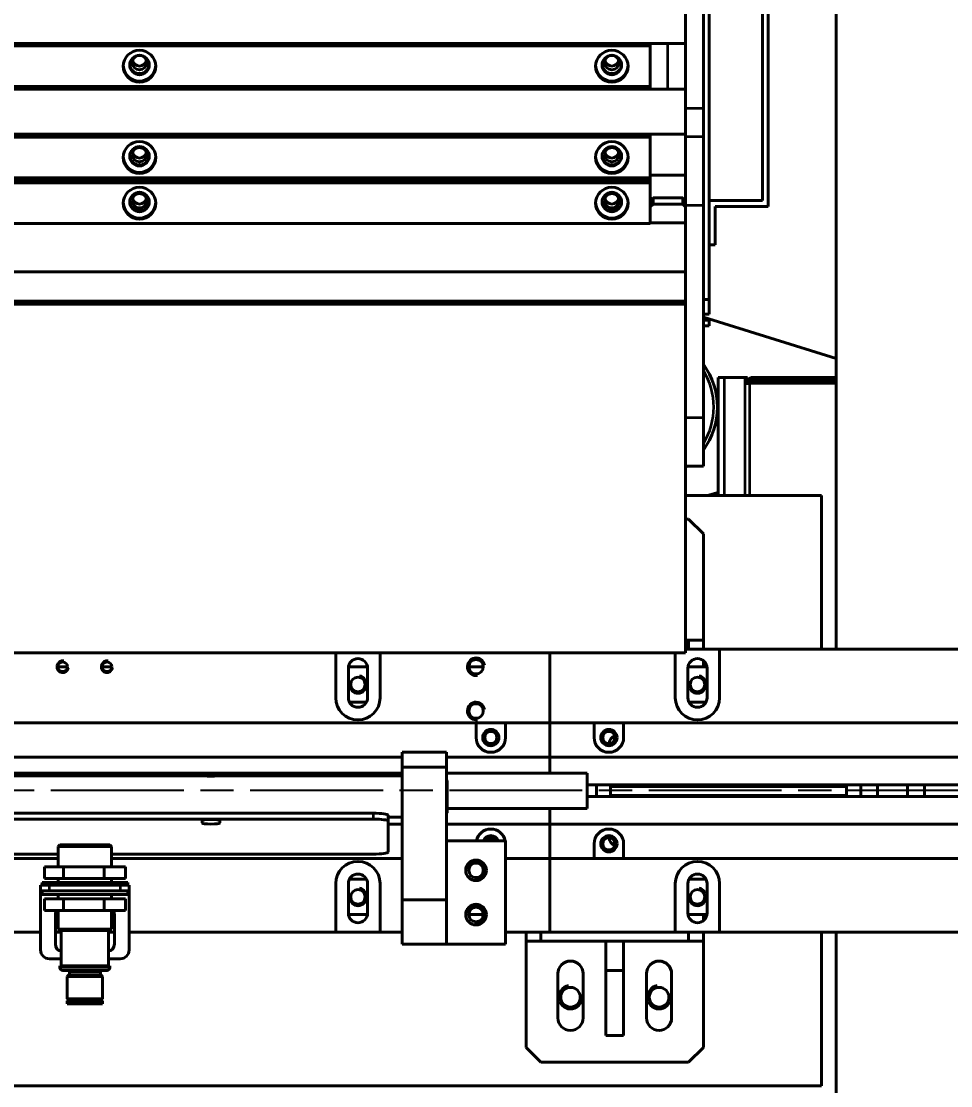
# Model space of a CAD drawing. Header units: millimetres. Extents: x 0 to 11890, y 0 to 8410.
# Drawn here: x 2717.8 to 3032.6, y 6089.6 to 6450.4 of the extents above; entities that cross this region are included whole.
import ezdxf

# ---------------------------------------------------------------- set-up
doc = ezdxf.new("R2010")
doc.units = ezdxf.units.MM
doc.header["$LTSCALE"] = 10
doc.linetypes.add('CHAIN', pattern=[0.3543, 0.2362, -0.0295, 0.0591, -0.0295])
for name, color, linetype, lineweight in [('가시적인 것(ISO)', 3, 'Continuous', 40), ('가시적인 좁은 것(ISO)', 3, 'Continuous', 35), ('중심선(ISO)', 1, 'Continuous', 25), ('치수(ISO)', 2, 'Continuous', 25)]:
    doc.layers.add(name, color=color, linetype=linetype, lineweight=lineweight)
doc.styles.add('치수 텍스트_PSTEK_POSCO', font='isocp.shx')
doc.dimstyles.new('치수_PSTEK_POSCO', dxfattribs={"dimscale": 10, "dimtxt": 3, "dimasz": 2, "dimexe": 2, "dimexo": 2.5, "dimgap": 1, "dimtad": 1, "dimrnd": 1e-08, "dimdsep": 46, "dimtxsty": '치수 텍스트_PSTEK_POSCO', "dimcen": 0.09, "dimdle": 10, "dimclrd": 7, "dimclre": 7, "dimclrt": 2, "dimadec": 1, "dimazin": 2, "dimtfac": 1, "dimtmove": 0, "dimatfit": 3, "dimfxl": 0, "dimtolj": 1, "dimlwd": -1, "dimlwe": -1, "dimarcsym": 0})

# ---------------------------------------------------------------- blocks, each defined once
blk = doc.blocks.new('*D33')
at = {"layer": 'Defpoints', "color": 0}
for p in [(2184.83, 7619.6), (8116.83, 6944.6), (2184.83, 6219.6)]:
    blk.add_point(p, dxfattribs=at)
at = {"layer": '치수(ISO)', "color": 7}
for p, q in [((2184.83, 6269.6), (2184.83, 7659.6)), ((8116.83, 6994.6), (8116.83, 7659.6)), ((8076.83, 7619.6), (2224.83, 7619.6))]:
    blk.add_line(p, q, dxfattribs=at)
for points in [[(2224.83, 7626.26), (2224.83, 7612.93), (2184.83, 7619.6)], [(8076.83, 7626.26), (8076.83, 7612.93), (8116.83, 7619.6)]]:
    blk.add_solid(points, dxfattribs=at)
at = {"layer": '치수(ISO)', "color": 2, "insert": (5073.92, 7669.62), "char_height": 60, "attachment_point": 4, "style": '치수 텍스트_PSTEK_POSCO'}
blk.add_mtext('\\A1;5932', dxfattribs=at)
blk = doc.blocks.new('*D36')
at = {"layer": 'Defpoints', "color": 0}
for p in [(2184.83, 6147.6), (4568.33, 5027.6), (4568.33, 4750.47)]:
    blk.add_point(p, dxfattribs=at)
at = {"layer": '치수(ISO)', "color": 7}
for p, q in [((2184.83, 6097.6), (2184.83, 4710.47)), ((4568.33, 4977.6), (4568.33, 4710.47)), ((2224.83, 4750.47), (4528.33, 4750.47))]:
    blk.add_line(p, q, dxfattribs=at)
for points in [[(2224.83, 4757.14), (2224.83, 4743.8), (2184.83, 4750.47)], [(4528.33, 4757.14), (4528.33, 4743.8), (4568.33, 4750.47)]]:
    blk.add_solid(points, dxfattribs=at)
at = {"layer": '치수(ISO)', "color": 2, "insert": (3269.57, 4800.48), "char_height": 60, "attachment_point": 4, "style": '치수 텍스트_PSTEK_POSCO'}
blk.add_mtext('\\A1;2383.5', dxfattribs=at)
blk = doc.blocks.new('*D38')
at = {"layer": 'Defpoints', "color": 0}
for p in [(1765.95, 6579.6), (2998.83, 6579.6), (2543.83, 5809.6)]:
    blk.add_point(p, dxfattribs=at)
at = {"layer": '치수(ISO)', "color": 7}
for p, q in [((2948.83, 6579.6), (1725.95, 6579.6)), ((1765.95, 5849.6), (1765.95, 6539.6))]:
    blk.add_line(p, q, dxfattribs=at)
for points in [[(1759.28, 6539.6), (1772.61, 6539.6), (1765.95, 6579.6)], [(1759.28, 5849.6), (1772.61, 5849.6), (1765.95, 5809.6)]]:
    blk.add_solid(points, dxfattribs=at)
at = {"layer": '치수(ISO)', "color": 2, "insert": (1715.95, 6140.57), "char_height": 60, "attachment_point": 4, "rotation": 90, "style": '치수 텍스트_PSTEK_POSCO'}
blk.add_mtext('\\A1;770', dxfattribs=at)
blk = doc.blocks.new('*D39')
at = {"layer": 'Defpoints', "color": 0}
for p in [(2406.83, 7439.6), (1606.83, 5027.6), (4228.33, 5027.6)]:
    blk.add_point(p, dxfattribs=at)
at = {"layer": '치수(ISO)', "color": 7}
for p, q in [((2356.83, 7439.6), (1566.83, 7439.6)), ((1606.83, 7399.6), (1606.83, 5067.6)), ((4178.33, 5027.6), (1566.83, 5027.6))]:
    blk.add_line(p, q, dxfattribs=at)
for points in [[(1600.16, 7399.6), (1613.49, 7399.6), (1606.83, 7439.6)], [(1600.16, 5067.6), (1613.49, 5067.6), (1606.83, 5027.6)]]:
    blk.add_solid(points, dxfattribs=at)
at = {"layer": '치수(ISO)', "color": 2, "insert": (1556.82, 6159.03), "char_height": 60, "attachment_point": 4, "rotation": 90, "style": '치수 텍스트_PSTEK_POSCO'}
blk.add_mtext('\\A1;2412', dxfattribs=at)
blk = doc.blocks.new('*D40')
at = {"layer": 'Defpoints', "color": 0}
for p in [(1930.09, 6189.6), (2082.05, 6189.6), (3210.83, 4301.59)]:
    blk.add_point(p, dxfattribs=at)
at = {"layer": '치수(ISO)', "color": 7}
for p, q in [((2032.05, 6189.6), (1890.09, 6189.6)), ((1930.09, 4341.59), (1930.09, 6149.6)), ((3160.83, 4301.59), (1890.09, 4301.59))]:
    blk.add_line(p, q, dxfattribs=at)
for points in [[(1923.42, 6149.6), (1936.76, 6149.6), (1930.09, 6189.6)], [(1923.42, 4341.59), (1936.76, 4341.59), (1930.09, 4301.59)]]:
    blk.add_solid(points, dxfattribs=at)
at = {"layer": '치수(ISO)', "color": 2, "insert": (1880.09, 5131.59), "char_height": 60, "attachment_point": 4, "rotation": 90, "style": '치수 텍스트_PSTEK_POSCO'}
blk.add_mtext('\\A1;1888.01', dxfattribs=at)

msp = doc.modelspace()

# ---------------------------------------------------------------- linework, layer by layer
at = {"layer": '가시적인 것(ISO)'}
for p, q in [((2993.826, 6574.597), (2993.826, 6237.597)), ((2950.826, 6356.097), (2950.826, 6503.097)), ((2942.826, 6420.752), (2942.826, 6470.562)), ((2948.826, 6470.562), (2948.826, 6420.752)), ((2968.826, 6469.597), (2968.826, 6389.597)), ((2970.826, 6387.597), (2970.826, 6471.597)), ((2942.826, 6442.849), (2412.826, 6442.849)), ((2424.826, 6442.008), (2930.826, 6442.008)), ((2930.826, 6442.849), (2930.826, 6442.008)), ((2930.826, 6442.008), (2930.826, 6428.235)), ((2942.826, 6427.383), (2412.826, 6427.383)), ((2930.826, 6428.235), (2424.826, 6428.235)), ((2930.826, 6427.383), (2930.826, 6428.235)), ((2942.826, 6411.305), (2942.826, 6420.752)), ((2948.826, 6411.305), (2948.826, 6420.752)), ((2412.826, 6412.131), (2942.826, 6412.131)), ((2930.826, 6411.957), (2424.826, 6411.957)), ((2424.826, 6411.085), (2930.826, 6411.085)), ((2930.826, 6411.957), (2930.826, 6411.085)), ((2930.826, 6411.085), (2930.826, 6397.313)), ((2942.826, 6411.305), (2942.826, 6387.909)), ((2948.826, 6387.909), (2948.826, 6411.305)), ((2930.826, 6397.313), (2424.826, 6397.313)), ((2424.826, 6396.533), (2930.826, 6396.533)), ((2930.826, 6396.533), (2424.826, 6396.533)), ((2930.826, 6396.446), (2424.826, 6396.446)), ((2930.826, 6396.446), (2424.826, 6396.446)), ((2930.826, 6398.184), (2942.826, 6398.184)), ((2930.826, 6396.533), (2930.826, 6397.313)), ((2930.826, 6396.533), (2930.826, 6396.446)), ((2930.826, 6396.446), (2930.826, 6395.575)), ((2424.826, 6395.575), (2930.826, 6395.575)), ((2930.826, 6395.575), (2930.826, 6381.802)), ((2931.826, 6390.518), (2930.826, 6389.522)), ((2931.826, 6388.426), (2931.826, 6390.518)), ((2931.826, 6390.518), (2941.826, 6390.518)), ((2942.826, 6389.522), (2941.826, 6390.518)), ((2941.826, 6390.518), (2941.826, 6388.426)), ((2968.826, 6389.597), (2950.826, 6389.597)), ((2930.826, 6387.43), (2931.826, 6388.426)), ((2941.826, 6388.426), (2931.826, 6388.426)), ((2941.826, 6388.426), (2942.826, 6387.43)), ((2942.826, 6359.851), (2942.826, 6387.909)), ((2948.826, 6316.124), (2948.826, 6387.909)), ((2952.826, 6387.597), (2970.826, 6387.597)), ((2952.826, 6374.597), (2952.826, 6387.597)), ((2930.826, 6382.033), (2942.826, 6382.033)), ((2930.826, 6381.802), (2424.826, 6381.802)), ((2950.826, 6374.597), (2952.826, 6374.597)), ((2942.826, 6365.474), (2412.826, 6365.474)), ((2942.826, 6359.851), (2942.826, 6355.512)), ((2942.826, 6355.512), (2412.826, 6355.512)), ((2412.826, 6354.5), (2942.826, 6354.5)), ((2942.826, 6316.124), (2942.826, 6355.512)), ((2950.826, 6356.097), (2948.826, 6356.097)), ((2950.826, 6351.097), (2950.826, 6356.097)), ((2948.826, 6351.097), (2950.826, 6351.097)), ((2948.826, 6350.044), (2993.826, 6336.111)), ((2948.826, 6349.097), (2950.826, 6349.097)), ((2948.826, 6347.097), (2950.826, 6347.097)), ((2950.826, 6349.097), (2950.826, 6347.097)), ((2955.826, 6329.597), (2953.826, 6329.597)), ((2953.826, 6289.597), (2953.826, 6329.597)), ((2955.826, 6329.597), (2962.998, 6329.597)), ((2962.998, 6327.597), (2962.998, 6329.597)), ((2962.998, 6329.597), (2963.826, 6329.597)), ((2963.826, 6329.597), (2963.826, 6328.408)), ((2965.119, 6329.597), (2977.704, 6329.597)), ((2965.119, 6329.597), (2965.119, 6328.597)), ((2977.704, 6328.597), (2965.119, 6328.597)), ((2993.826, 6329.597), (2977.704, 6329.597)), ((2993.826, 6328.597), (2977.704, 6328.597)), ((2962.998, 6327.597), (2964.412, 6327.597)), ((2942.826, 6316.124), (2942.826, 6316.096)), ((2942.826, 6316.096), (2942.826, 6236.323)), ((2948.826, 6299.597), (2948.826, 6316.124)), ((2948.826, 6299.597), (2942.826, 6299.597)), ((2988.826, 6289.597), (2942.826, 6289.597)), ((2953.826, 6290.698), (2950.269, 6289.597)), ((2988.826, 6237.597), (2988.826, 6289.597)), ((2942.826, 6281.597), (2943.826, 6281.597)), ((2943.826, 6281.597), (2948.826, 6276.597)), ((2948.826, 6276.597), (2948.826, 6240.597)), ((2943.826, 6240.597), (2942.826, 6240.597)), ((2948.826, 6240.597), (2943.826, 6240.597)), ((2943.826, 6240.597), (2943.826, 6237.597)), ((2948.826, 6237.597), (2948.826, 6240.597)), ((2942.826, 6236.323), (2412.826, 6236.323)), ((2824.326, 6221.097), (2824.326, 6236.323)), ((2839.326, 6236.323), (2839.326, 6221.097)), ((2896.826, 6212.597), (2896.826, 6236.323)), ((2896.826, 6212.597), (2896.826, 6236.323)), ((2939.326, 6236.323), (2939.326, 6221.097)), ((2942.826, 6237.597), (2954.326, 6237.597)), ((2954.326, 6237.597), (3189.326, 6237.597)), ((2954.326, 6221.097), (2954.326, 6237.597)), ((2730.205, 6231.597), (2733.447, 6231.597)), ((2745.205, 6231.597), (2748.447, 6231.597)), ((2828.576, 6231.097), (2828.576, 6221.097)), ((2828.615, 6231.597), (2835.038, 6231.597)), ((2835.076, 6221.097), (2835.076, 6231.097)), ((2869.368, 6231.597), (2874.285, 6231.597)), ((2943.576, 6221.097), (2943.576, 6231.097)), ((2943.615, 6231.597), (2950.038, 6231.597)), ((2943.826, 6232.347), (2943.826, 6231.597)), ((2948.826, 6231.597), (2948.826, 6233.659)), ((2950.076, 6231.097), (2950.076, 6221.097)), ((2834.71, 6219.597), (2828.943, 6219.597)), ((2949.71, 6219.597), (2943.943, 6219.597)), ((2896.826, 6212.597), (2466.826, 6212.597)), ((2686.826, 6212.597), (2871.826, 6212.597)), ((2871.826, 6207.597), (2871.826, 6212.597)), ((2881.826, 6212.597), (2896.826, 6212.597)), ((2881.826, 6212.597), (2881.826, 6207.597)), ((2896.826, 6212.597), (2896.826, 6200.992)), ((2896.826, 6212.597), (2911.826, 6212.597)), ((2896.826, 6200.992), (2896.826, 6212.597)), ((2896.826, 6212.597), (3474.671, 6212.597)), ((2911.826, 6207.597), (2911.826, 6212.597)), ((2921.826, 6212.597), (3051.826, 6212.597)), ((2921.826, 6212.597), (2921.826, 6207.597)), ((2861.826, 6202.597), (2846.826, 6202.597)), ((2846.826, 6202.597), (2846.826, 6197.597)), ((2861.826, 6197.597), (2861.826, 6202.597)), ((2846.826, 6200.992), (2516.826, 6200.992)), ((2896.826, 6200.992), (2861.826, 6200.992)), ((2896.826, 6200.992), (2896.826, 6196.597)), ((3496.826, 6200.992), (2896.826, 6200.992)), ((2896.826, 6196.597), (2896.826, 6200.992)), ((2846.826, 6195.525), (2516.826, 6195.525)), ((2780.162, 6194.597), (2683.891, 6194.597)), ((2846.826, 6194.597), (2783.891, 6194.597)), ((2846.826, 6197.597), (2861.826, 6197.597)), ((2846.826, 6197.597), (2846.826, 6152.597)), ((2861.826, 6152.597), (2861.826, 6197.597)), ((2909.48, 6195.525), (2861.826, 6195.525)), ((2896.826, 6195.525), (2896.826, 6196.597)), ((2896.826, 6195.525), (2896.826, 6196.597)), ((2909.48, 6183.525), (2909.48, 6195.525)), ((2862.026, 6193.097), (2861.826, 6193.297)), ((2862.026, 6193.097), (2862.026, 6182.097)), ((3464.538, 6191.597), (2909.48, 6191.597)), ((2912.591, 6187.597), (2912.591, 6191.597)), ((2917.359, 6190.997), (2997.359, 6190.997)), ((2917.359, 6190.997), (2917.359, 6187.997)), ((2922.751, 6190.997), (2922.751, 6191.597)), ((2928.466, 6190.997), (2928.466, 6191.597)), ((2931.006, 6191.597), (2931.006, 6190.997)), ((2936.086, 6191.597), (2936.086, 6190.997)), ((2938.626, 6190.997), (2938.626, 6191.597)), ((2943.359, 6190.997), (2943.359, 6191.597)), ((2971.359, 6190.997), (2971.359, 6191.597)), ((2976.091, 6190.997), (2976.091, 6191.597)), ((2976.092, 6190.997), (2976.092, 6191.597)), ((2978.631, 6191.597), (2978.631, 6190.997)), ((2983.711, 6191.597), (2983.711, 6190.997)), ((2986.251, 6190.997), (2986.251, 6191.597)), ((2991.966, 6190.997), (2991.966, 6191.597)), ((2997.359, 6190.997), (2997.359, 6187.997)), ((3002.126, 6187.597), (3002.126, 6191.597)), ((3007.841, 6187.597), (3007.841, 6191.597)), ((3018.001, 6187.597), (3018.001, 6191.597)), ((3023.716, 6187.597), (3023.716, 6191.597)), ((2909.48, 6187.597), (3464.538, 6187.597)), ((2997.359, 6187.997), (2917.359, 6187.997)), ((2922.751, 6187.597), (2922.751, 6187.997)), ((2928.466, 6187.597), (2928.466, 6187.997)), ((2931.006, 6187.997), (2931.006, 6187.597)), ((2936.086, 6187.997), (2936.086, 6187.597)), ((2938.626, 6187.597), (2938.626, 6187.997)), ((2943.359, 6187.997), (2943.359, 6187.597)), ((2971.359, 6187.997), (2971.359, 6187.597)), ((2976.091, 6187.597), (2976.091, 6187.997)), ((2976.092, 6187.597), (2976.092, 6187.997)), ((2978.631, 6187.997), (2978.631, 6187.597)), ((2983.711, 6187.997), (2983.711, 6187.597)), ((2986.251, 6187.597), (2986.251, 6187.997)), ((2991.966, 6187.597), (2991.966, 6187.997)), ((2909.48, 6183.525), (2862.026, 6183.525)), ((2896.826, 6182.597), (2896.826, 6183.525)), ((2896.826, 6183.525), (2896.826, 6182.597)), ((2527.026, 6181.929), (2837.026, 6181.929)), ((2837.026, 6179.945), (2527.026, 6179.945)), ((2842.026, 6179.308), (2842.026, 6181.291)), ((2846.826, 6180.597), (2842.026, 6180.597)), ((2862.026, 6182.097), (2861.826, 6181.897)), ((2896.826, 6182.597), (2896.826, 6178.202)), ((2896.826, 6178.202), (2896.826, 6182.597)), ((2779.026, 6178.67), (2779.026, 6179.435)), ((2785.026, 6179.435), (2785.026, 6178.67)), ((2842.026, 6168.73), (2842.026, 6179.308)), ((2842.026, 6178.202), (2846.826, 6178.202)), ((2861.826, 6178.202), (2896.826, 6178.202)), ((2896.826, 6178.202), (2896.826, 6166.597)), ((2896.826, 6166.597), (2896.826, 6178.202)), ((2896.826, 6178.202), (3464.538, 6178.202)), ((2730.826, 6171.194), (2730.326, 6170.694)), ((2748.326, 6170.694), (2730.326, 6170.694)), ((2730.326, 6163.836), (2730.326, 6170.694)), ((2747.826, 6171.194), (2730.826, 6171.194)), ((2747.826, 6171.194), (2748.326, 6170.694)), ((2748.326, 6163.836), (2748.326, 6170.694)), ((2861.826, 6172.597), (2881.826, 6172.597)), ((2881.826, 6172.597), (2881.826, 6137.597)), ((2911.826, 6166.597), (2911.826, 6171.597)), ((2921.826, 6171.597), (2921.826, 6166.597)), ((2730.326, 6166.597), (2516.826, 6166.597)), ((2527.026, 6168.092), (2730.326, 6168.092)), ((2730.326, 6166.597), (2686.826, 6166.597)), ((2748.326, 6168.092), (2837.026, 6168.092)), ((2846.826, 6166.597), (2748.326, 6166.597)), ((2846.826, 6166.597), (2748.326, 6166.597)), ((2896.826, 6166.597), (2881.826, 6166.597)), ((2896.826, 6166.597), (2881.826, 6166.597)), ((2911.826, 6166.597), (2896.826, 6166.597)), ((3464.538, 6166.597), (2896.826, 6166.597)), ((2896.826, 6141.597), (2896.826, 6166.597)), ((2896.826, 6166.597), (2896.826, 6141.597)), ((3051.826, 6166.597), (2921.826, 6166.597)), ((2725.611, 6163.836), (2732.132, 6163.836)), ((2725.611, 6159.836), (2725.611, 6163.836)), ((2732.132, 6163.836), (2745.848, 6163.836)), ((2732.132, 6159.836), (2732.132, 6163.836)), ((2745.848, 6163.836), (2753.042, 6163.836)), ((2745.848, 6159.836), (2745.848, 6163.836)), ((2753.042, 6159.836), (2753.042, 6163.836)), ((2753.826, 6158.427), (2724.826, 6158.427)), ((2724.826, 6157.597), (2724.826, 6158.427)), ((2725.611, 6159.836), (2732.132, 6159.836)), ((2730.326, 6158.427), (2730.326, 6159.836)), ((2732.132, 6159.836), (2745.848, 6159.836)), ((2745.848, 6159.836), (2753.042, 6159.836)), ((2748.326, 6158.427), (2748.326, 6159.836)), ((2753.826, 6157.597), (2753.826, 6158.427)), ((2828.943, 6159.597), (2834.71, 6159.597)), ((2943.943, 6159.597), (2949.71, 6159.597)), ((2724.326, 6157.597), (2724.326, 6155.597)), ((2724.326, 6157.597), (2727.326, 6157.597)), ((2727.326, 6155.597), (2724.326, 6155.597)), ((2724.326, 6135.597), (2724.326, 6155.597)), ((2724.826, 6155.597), (2724.826, 6154.397)), ((2727.326, 6157.597), (2751.326, 6157.597)), ((2727.326, 6155.597), (2751.326, 6155.597)), ((2751.326, 6157.597), (2754.326, 6157.597)), ((2754.326, 6155.597), (2751.326, 6155.597)), ((2753.826, 6155.597), (2753.826, 6154.397)), ((2754.326, 6155.597), (2754.326, 6157.597)), ((2754.326, 6155.597), (2754.326, 6135.597)), ((2824.326, 6158.097), (2824.326, 6141.597)), ((2828.576, 6148.097), (2828.576, 6158.097)), ((2835.076, 6158.097), (2835.076, 6148.097)), ((2839.326, 6141.597), (2839.326, 6158.097)), ((2939.326, 6158.097), (2939.326, 6141.597)), ((2943.576, 6158.097), (2943.576, 6148.097)), ((2950.076, 6148.097), (2950.076, 6158.097)), ((2954.326, 6141.597), (2954.326, 6158.097)), ((2753.826, 6154.397), (2724.826, 6154.397)), ((2725.611, 6152.988), (2732.132, 6152.988)), ((2725.611, 6152.988), (2725.611, 6148.988)), ((2730.326, 6152.988), (2730.326, 6154.397)), ((2732.132, 6152.988), (2745.848, 6152.988)), ((2732.132, 6152.988), (2732.132, 6148.988)), ((2745.848, 6152.988), (2753.042, 6152.988)), ((2745.848, 6152.988), (2745.848, 6148.988)), ((2748.326, 6152.988), (2748.326, 6154.397)), ((2753.042, 6152.988), (2753.042, 6148.988)), ((2861.826, 6152.597), (2846.826, 6152.597)), ((2846.826, 6152.597), (2846.826, 6137.597)), ((2861.826, 6137.597), (2861.826, 6152.597)), ((2725.611, 6148.988), (2732.132, 6148.988)), ((2729.326, 6137.597), (2729.326, 6147.597)), ((2730.326, 6147.597), (2730.205, 6147.597)), ((2730.326, 6142.694), (2730.326, 6148.988)), ((2732.132, 6148.988), (2745.848, 6148.988)), ((2745.848, 6148.988), (2753.042, 6148.988)), ((2748.326, 6142.694), (2748.326, 6148.988)), ((2748.447, 6147.597), (2748.326, 6147.597)), ((2749.326, 6147.597), (2749.326, 6137.597)), ((2835.038, 6147.597), (2828.615, 6147.597)), ((2874.285, 6147.597), (2869.368, 6147.597)), ((2950.038, 6147.597), (2943.615, 6147.597)), ((2943.826, 6147.597), (2943.826, 6146.847)), ((2948.826, 6145.535), (2948.826, 6147.597)), ((2724.326, 6141.597), (2689.326, 6141.597)), ((2731.326, 6141.597), (2729.326, 6141.597)), ((2748.326, 6142.694), (2730.326, 6142.694)), ((2730.826, 6142.194), (2730.326, 6142.694)), ((2747.826, 6142.194), (2730.826, 6142.194)), ((2731.326, 6130.194), (2731.326, 6142.194)), ((2747.326, 6130.194), (2747.326, 6142.194)), ((2749.326, 6141.597), (2747.326, 6141.597)), ((2747.826, 6142.194), (2748.326, 6142.694)), ((2824.326, 6141.597), (2754.326, 6141.597)), ((2839.326, 6141.597), (2824.326, 6141.597)), ((2846.826, 6141.597), (2839.326, 6141.597)), ((2896.826, 6141.597), (2881.826, 6141.597)), ((2888.826, 6141.597), (2888.826, 6138.597)), ((2893.826, 6138.597), (2893.826, 6141.597)), ((2939.326, 6141.597), (2896.826, 6141.597)), ((2954.326, 6141.597), (2939.326, 6141.597)), ((2943.826, 6141.597), (2943.826, 6138.597)), ((2948.826, 6138.597), (2948.826, 6141.597)), ((3189.326, 6141.597), (2954.326, 6141.597)), ((2988.826, 6141.597), (2988.826, 6089.597)), ((2993.826, 6141.597), (2993.826, 5943.059)), ((2846.826, 6137.597), (2861.826, 6137.597)), ((2881.826, 6137.597), (2861.826, 6137.597)), ((2888.826, 6138.597), (2893.826, 6138.597)), ((2888.826, 6102.597), (2888.826, 6138.597)), ((2893.826, 6138.597), (2943.826, 6138.597)), ((2915.826, 6128.597), (2915.826, 6138.597)), ((2921.826, 6138.597), (2921.826, 6128.597)), ((2943.826, 6138.597), (2948.826, 6138.597)), ((2948.826, 6138.597), (2948.826, 6102.597)), ((2731.326, 6132.597), (2727.326, 6132.597)), ((2747.826, 6130.194), (2730.826, 6130.194)), ((2730.826, 6129.694), (2730.826, 6130.194)), ((2751.326, 6132.597), (2747.326, 6132.597)), ((2747.826, 6129.694), (2747.826, 6130.194)), ((2746.826, 6128.694), (2731.826, 6128.694)), ((2733.926, 6127.194), (2733.326, 6126.594)), ((2745.326, 6126.594), (2733.326, 6126.594)), ((2733.326, 6118.994), (2733.326, 6126.594)), ((2744.726, 6127.194), (2733.926, 6127.194)), ((2734.076, 6127.194), (2734.076, 6128.194)), ((2744.576, 6127.194), (2744.576, 6128.194)), ((2744.726, 6127.194), (2745.326, 6126.594)), ((2745.326, 6118.994), (2745.326, 6126.594)), ((2899.576, 6112.597), (2899.576, 6127.597)), ((2908.076, 6127.597), (2908.076, 6112.597)), ((2921.826, 6128.597), (2915.826, 6128.597)), ((2915.826, 6106.597), (2915.826, 6128.597)), ((2921.826, 6128.597), (2921.826, 6106.597)), ((2929.576, 6112.597), (2929.576, 6127.597)), ((2938.076, 6127.597), (2938.076, 6112.597)), ((2745.326, 6118.994), (2733.326, 6118.994)), ((2733.926, 6118.394), (2733.326, 6118.994)), ((2744.726, 6118.394), (2745.326, 6118.994)), ((2745.326, 6118.394), (2733.326, 6118.394)), ((2733.326, 6117.394), (2733.326, 6118.394)), ((2745.326, 6117.394), (2733.326, 6117.394)), ((2745.326, 6117.394), (2745.326, 6118.394)), ((2921.826, 6106.597), (2915.826, 6106.597)), ((2893.826, 6097.597), (2888.826, 6102.597)), ((2948.826, 6102.597), (2943.826, 6097.597)), ((2943.826, 6097.597), (2893.826, 6097.597)), ((2988.826, 6089.597), (2543.826, 6089.597))]:
    msp.add_line(p, q, dxfattribs=at)
for centre, radius in [((2871.826, 6231.597), 2.458), ((2731.826, 6231.597), 1.621), ((2746.826, 6231.597), 1.621), ((2831.826, 6225.597), 2.458), ((2946.826, 6225.597), 2.458), ((2871.826, 6216.597), 2.458), ((2876.826, 6207.597), 2.75), ((2876.826, 6207.597), 2.067), ((2916.826, 6207.597), 2.75), ((2916.826, 6207.597), 2.067), ((2916.826, 6171.597), 2.75), ((2916.826, 6171.597), 2.067), ((2871.826, 6162.597), 3.5), ((2871.826, 6162.597), 2.459), ((2831.826, 6153.597), 2.458), ((2946.826, 6153.597), 2.458), ((2871.826, 6147.597), 3.5), ((2871.826, 6147.597), 2.459), ((2903.826, 6119.597), 3.324), ((2933.826, 6119.597), 3.324)]:
    msp.add_circle(centre, radius, dxfattribs=at)
for centre, radius, start, end in [((2928.826, 6319.597), 24.737, 323.95114, 36.04886), ((2928.826, 6319.597), 24.737, 304.46904, 306.04876), ((2831.826, 6231.097), 3.25, 0, 180), ((2946.826, 6231.097), 3.25, 0, 180), ((2831.826, 6221.097), 7.5, 180, 0), ((2831.826, 6221.097), 3.25, 180, 0), ((2946.826, 6221.097), 7.5, 180, 0), ((2946.826, 6221.097), 3.25, 180, 0), ((2876.826, 6207.597), 5, 180, 0), ((2916.826, 6207.597), 5, 180, 0), ((2919.66, 6205.497), 2.75, 107.62879, 179.26687), ((2891.826, 6196.597), 5, 347.62119, 0), ((2901.826, 6196.597), 5, 180, 192.37881), ((2975.826, 6189.597), 4, 150, 159.52033), ((2975.826, 6189.597), 2.25, 117.26604, 141.53767), ((2975.826, 6189.597), 2.25, 38.46233, 62.73396), ((2975.826, 6189.597), 4, 20.47967, 30), ((2975.826, 6189.597), 4, 203.58599, 210), ((2975.826, 6189.597), 2.25, 225.3435, 242.73396), ((2975.826, 6189.597), 2.25, 297.26604, 314.6565), ((2975.826, 6189.597), 4, 330, 336.41401), ((2891.826, 6182.597), 5, 0, 10.69762), ((2901.826, 6182.597), 5, 169.30238, 180), ((2876.826, 6171.597), 5, 11.53696, 168.46304), ((2916.826, 6171.597), 5, 0, 180), ((2876.826, 6171.597), 2.75, 21.32369, 158.67631), ((2876.826, 6171.597), 2.067, 28.93342, 151.06658), ((2919.66, 6173.698), 2.75, 180.73313, 252.37121), ((2831.826, 6158.097), 7.5, 0, 180), ((2946.826, 6158.097), 7.5, 0, 180), ((2831.826, 6158.097), 3.25, 0, 180), ((2946.826, 6158.097), 3.25, 0, 180), ((2731.826, 6147.597), 2.5, 146.18681, 180), ((2731.826, 6147.597), 1.621, 157.71684, 202.28316), ((2746.826, 6147.597), 1.621, 337.72697, 22.27303), ((2746.826, 6147.597), 2.5, 0, 33.81319), ((2831.826, 6148.097), 3.25, 180, 0), ((2946.826, 6148.097), 3.25, 180, 0), ((2731.826, 6137.597), 2.5, 180, 258.46304), ((2746.826, 6137.597), 2.5, 281.53696, 0), ((2727.326, 6135.597), 3, 180, 270), ((2751.326, 6135.597), 3, 270, 0), ((2731.826, 6129.694), 1, 180, 270), ((2746.826, 6129.694), 1, 270, 0), ((2903.826, 6127.597), 4.25, 0, 180), ((2933.826, 6127.597), 4.25, 0, 180), ((2733.576, 6128.194), 0.5, 0, 90), ((2745.076, 6128.194), 0.5, 90, 180), ((2903.826, 6112.597), 4.25, 180, 0), ((2933.826, 6112.597), 4.25, 180, 0)]:
    msp.add_arc(centre, radius, start, end, dxfattribs=at)
for centre, major_axis, ratio in [((2757.826, 6435.122), (-5.5, 0), 0.9837439), ((2917.826, 6435.122), (-5.5, 0), 0.9837439), ((2757.826, 6435.557), (-3.3, 0), 0.9961947), ((2757.826, 6436.342), (-2.459, 0), 0.9961947), ((2917.826, 6435.557), (-3.3, 0), 0.9961947), ((2917.826, 6436.342), (-2.459, 0), 0.9961947), ((2757.826, 6404.199), (-5.5, 0), 0.9837439), ((2757.826, 6404.635), (-3.3, 0), 0.9961947), ((2757.826, 6405.158), (-2.458, 0), 0.9961947), ((2917.826, 6404.199), (-5.5, 0), 0.9837439), ((2917.826, 6404.635), (-3.3, 0), 0.9961947), ((2917.826, 6405.158), (-2.458, 0), 0.9961947), ((2757.826, 6388.688), (-5.5, 0), 0.9837439), ((2917.826, 6388.688), (-5.5, 0), 0.9837439), ((2757.826, 6389.124), (-3.3, 0), 0.9961947), ((2757.826, 6389.56), (-2.458, 0), 0.9961947), ((2917.826, 6389.124), (-3.3, 0), 0.9961947), ((2917.826, 6389.56), (-2.458, 0), 0.9961947)]:
    msp.add_ellipse(centre, major_axis=major_axis, ratio=ratio, dxfattribs=at)
for centre, major_axis, ratio, start_param, end_param in [((2757.826, 6437.649), (-2.459, 0), 0.9961947, 0.2701712, 2.8714214), ((2917.826, 6437.649), (-2.459, 0), 0.9961947, 0.2701712, 2.8714214), ((2757.826, 6435.557), (-5.5, 0), 0.9961947, 0.0400283, 3.1015643), ((2757.826, 6435.906), (-3.3, 0), 0.9961947, 0.0530483, 3.0885443), ((2917.826, 6435.557), (-5.5, 0), 0.9961947, 0.0400283, 3.1015643), ((2917.826, 6435.906), (-3.3, 0), 0.9961947, 0.0530483, 3.0885443), ((2757.826, 6404.635), (-5.5, 0), 0.9961947, 0.0400283, 3.1015643), ((2757.826, 6404.983), (-3.3, 0), 0.9961947, 0.0530483, 3.0885443), ((2757.826, 6406.465), (-2.458, 0), 0.9961947, 0.2701712, 2.8714214), ((2917.826, 6404.635), (-5.5, 0), 0.9961947, 0.0400283, 3.1015643), ((2917.826, 6404.983), (-3.3, 0), 0.9961947, 0.0530483, 3.0885443), ((2917.826, 6406.465), (-2.458, 0), 0.9961947, 0.2701712, 2.8714214), ((2757.826, 6389.473), (-3.3, 0), 0.9961947, 0.0530483, 3.0885443), ((2757.826, 6390.867), (-2.458, 0), 0.9961947, 0.2701712, 2.8714214), ((2917.826, 6389.473), (-3.3, 0), 0.9961947, 0.0530483, 3.0885443), ((2917.826, 6390.867), (-2.458, 0), 0.9961947, 0.2701712, 2.8714214), ((2757.826, 6389.124), (-5.5, 0), 0.9961947, 0.0400283, 3.1015643), ((2917.826, 6389.124), (-5.5, 0), 0.9961947, 0.0400283, 3.1015643), ((2965.119, 6327.597), (0, 2), 0.7071068, 0, 1.5707963), ((2965.119, 6327.597), (0, 1), 0.7071068, 0, 1.5707963), ((2837.026, 6181.291), (5, 0), 0.1274457, 0, 1.5707963), ((2837.026, 6179.308), (5, 0), 0.1274457, 0, 1.5707963), ((2782.026, 6179.435), (-3, 0), 0.1274457, 3.1415927, 6.2831853), ((2782.026, 6178.67), (3, 0), 0.1274457, 3.1415927, 6.2831853), ((2837.026, 6168.73), (5, 0), 0.1274457, 4.712389, 6.2831853)]:
    msp.add_ellipse(centre, major_axis=major_axis, ratio=ratio, start_param=start_param, end_param=end_param, dxfattribs=at)
for points, knots in [([(2782.026, 6194.494), (2781.765, 6194.494), (2781.488, 6194.504), (2780.979, 6194.536), (2780.748, 6194.558), (2780.406, 6194.587), (2780.266, 6194.597), (2780.162, 6194.597)], [0, 0, 0, 0, 0.07837879, 0.07837879, 0.15675757, 0.15675757, 0.22483209, 0.22483209, 0.22483209, 0.22483209]), ([(2783.891, 6194.597), (2783.787, 6194.597), (2783.647, 6194.587), (2783.305, 6194.558), (2783.074, 6194.536), (2782.565, 6194.504), (2782.288, 6194.494), (2782.026, 6194.494)], [1.02905365, 1.02905365, 1.02905365, 1.02905365, 1.09712817, 1.09712817, 1.17550696, 1.17550696, 1.25388574, 1.25388574, 1.25388574, 1.25388574])]:
    msp.add_open_spline(points, degree=3, knots=knots, dxfattribs=at)
at = {"layer": '가시적인 좁은 것(ISO)'}
for p, q in [((2936.826, 6427.383), (2936.826, 6442.849)), ((2948.826, 6420.752), (2942.826, 6420.752)), ((2942.826, 6411.305), (2948.826, 6411.305)), ((2948.826, 6387.909), (2942.826, 6387.909)), ((2955.826, 6329.597), (2955.826, 6289.597)), ((2977.704, 6328.597), (2977.704, 6329.597)), ((2962.998, 6289.597), (2962.998, 6327.597)), ((2993.826, 6327.597), (2964.412, 6327.597)), ((2964.412, 6327.597), (2964.412, 6289.597)), ((2942.826, 6316.124), (2948.826, 6316.124)), ((2837.026, 6181.929), (2837.026, 6179.945)), ((2727.326, 6155.597), (2727.326, 6157.597)), ((2751.326, 6157.597), (2751.326, 6155.597)), ((2747.826, 6129.694), (2730.826, 6129.694)), ((2744.576, 6128.194), (2734.076, 6128.194))]:
    msp.add_line(p, q, dxfattribs=at)
for centre, radius, start, end in [((2928.826, 6319.597), 23.512, 328.28164, 31.71836), ((2871.826, 6231.597), 3, 10, 280), ((2731.826, 6231.597), 2, 80, 350), ((2746.826, 6231.597), 2, 80, 350), ((2831.826, 6225.597), 3, 170, 80), ((2946.826, 6225.597), 3, 170, 80), ((2871.826, 6216.597), 3, 10, 280), ((2876.826, 6207.597), 2.5, 10, 280), ((2916.826, 6207.597), 2.5, 80, 350), ((2975.826, 6189.597), 2, 44.40695, 135.59305), ((2975.826, 6189.597), 2, 233.15398, 280), ((2876.826, 6171.597), 2.5, 23.57818, 156.42182), ((2916.826, 6171.597), 2.5, 260, 170), ((2871.826, 6162.597), 3, 260, 170), ((2831.826, 6153.597), 3, 170, 80), ((2946.826, 6153.597), 3, 170, 80), ((2746.826, 6147.597), 2, 318.59273, 41.40727), ((2871.826, 6147.597), 3, 260, 170), ((2731.826, 6147.597), 2, 190, 221.41198), ((2903.826, 6119.597), 4, 100, 10), ((2933.826, 6119.597), 4, 100, 10)]:
    msp.add_arc(centre, radius, start, end, dxfattribs=at)
at = {"layer": '중심선(ISO)', "linetype": 'CHAIN', "ltscale": 19.051651}
msp.add_line((7970.326, 6189.597), (2082.046, 6189.597), dxfattribs=at)

# ---------------------------------------------------------------- dimensions: what is measured, and where the dimension line sits
at = {"layer": '치수(ISO)', "color": 7}
for base, p1, p2, angle, override, picture, middle in [((2184.826, 7619.597), (8116.826, 6944.597), (2184.826, 6219.597), 180, {"dimscale": 20, "dimtofl": 0, "dimatfit": 1}, '*D33', (5150.826, 7619.597)), ((1606.826, 5027.597), (2406.826, 7439.597), (4228.326, 5027.597), 90, {"dimscale": 20, "dimtofl": 0, "dimatfit": 1}, '*D39', (1606.826, 6233.597)), ((1765.948, 6579.597), (2543.826, 5809.597), (2998.826, 6579.597), 90, {"dimscale": 20, "dimse1": 1, "dimtofl": 0, "dimatfit": 1}, '*D38', (1765.948, 6194.597)), ((1930.089, 6189.597), (3210.826, 4301.59), (2082.046, 6189.597), 270, {"dimscale": 20, "dimtofl": 0, "dimatfit": 1}, '*D40', (1930.089, 5245.594)), ((4568.326, 4750.469), (2184.826, 6147.597), (4568.326, 5027.597), 180, {"dimscale": 20, "dimse1": 0, "dimtofl": 0, "dimatfit": 1}, '*D36', (3376.576, 4750.469))]:
    dim = msp.add_linear_dim(base=base, p1=p1, p2=p2, angle=angle, dimstyle='치수_PSTEK_POSCO', override=override, dxfattribs=at)
    dim.commit()
    dim.dimension.update_dxf_attribs({"geometry": picture, "text_midpoint": middle, "dimtype": 160})

doc.saveas('drawing.dxf')
